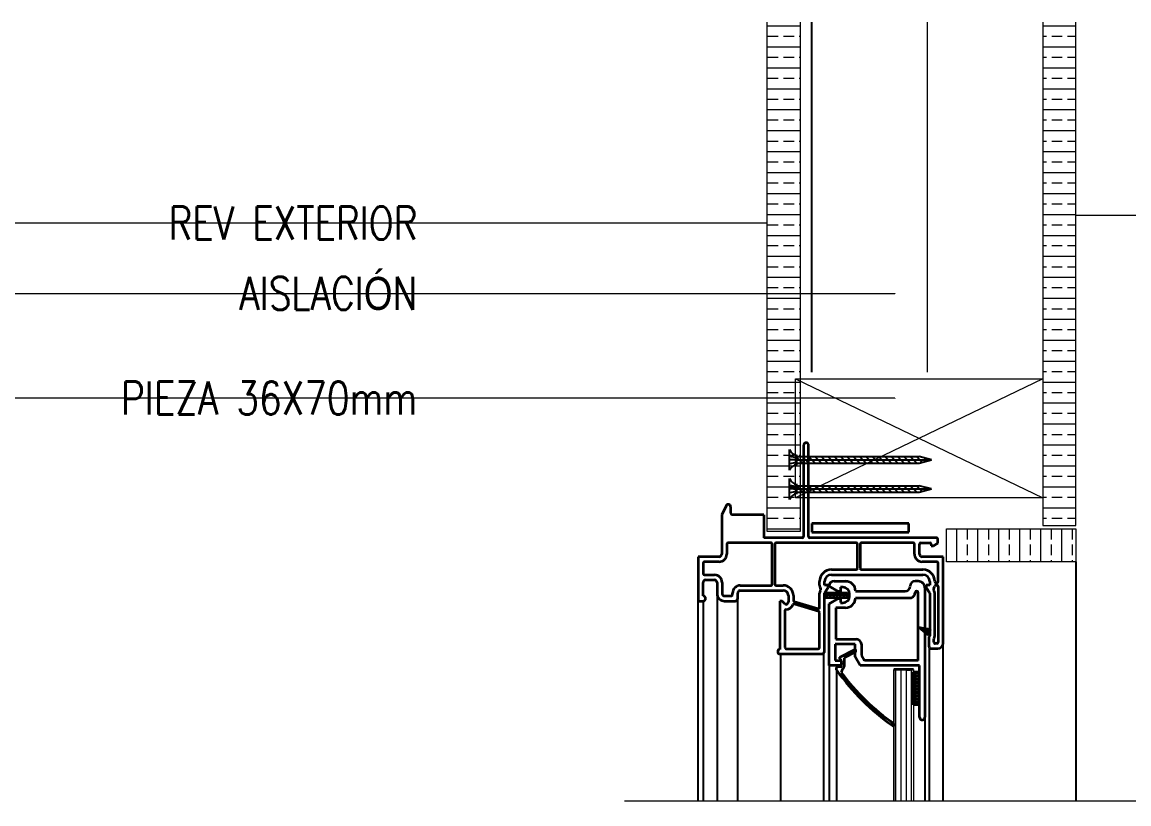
# Model space of a CAD drawing. Header units: metres. Extents: x -2 to 690, y -116 to 73.
# Drawn here: x 150.4657 to 150.8011, y 29.0961 to 29.333 of the extents above; entities that cross this region are included whole.
import ezdxf

# ---------------------------------------------------------------- set-up
doc = ezdxf.new("R2010")
doc.units = ezdxf.units.M
doc.header["$LTSCALE"] = 5
doc.header["$MEASUREMENT"] = 0
doc.layers.get('0').update_dxf_attribs({"color": 30})
for name, color, linetype, lineweight in [('A-ANNO-SYMB', 3, 'Continuous', 18), ('A-ANNO-TEXT', 3, 'Continuous', 18), ('A-DETL-PATT', 8, 'Continuous', 18), ('A-ELEV-IDEN', 3, 'Continuous', 18), ('A-ELEV-MBE1', 7, 'Continuous', 35), ('A-ELEV-MBE2', 4, 'Continuous', 25), ('A-WALL-PATT', 8, 'Continuous', 18), ('A-WALL-STUD', 3, 'Continuous', 18)]:
    doc.layers.add(name, color=color, linetype=linetype, lineweight=lineweight)
doc.styles.add('E-ROMANS', font='romans.shx', dxfattribs={"width": 0.8})
doc.dimstyles.new('E-0100_TICK_12', dxfattribs={"dimscale": 0.001, "dimtxt": 120, "dimasz": 120, "dimexe": 60, "dimexo": 40, "dimgap": 60, "dimtad": 0, "dimzin": 0, "dimdsep": 46, "dimtxsty": 'E-ROMANS', "dimblk": 'OBLIQUE', "dimcen": 60, "dimclrd": 256, "dimclre": 256, "dimclrt": 256, "dimadec": 0, "dimazin": 0, "dimtfac": 1, "dimtmove": 1, "dimatfit": 3, "dimldrblk": 'OPEN90', "dimfxl": 1, "dimtfill": 1, "dimtolj": 1, "dimtzin": 0, "dimlwd": -1, "dimarcsym": 0})

# ---------------------------------------------------------------- blocks, each defined once
blk = doc.blocks.new('_Oblique')
at = {"color": 0, "linetype": 'ByBlock', "lineweight": -2}
blk.add_line((-0.5, -0.5), (0.5, 0.5), dxfattribs=at)

msp = doc.modelspace()

# ---------------------------------------------------------------- hatches: boundary and pattern name
at = {"layer": 'A-DETL-PATT'}
h = msp.add_hatch(dxfattribs=at)
h.set_pattern_fill('BRASS', color=256, scale=0.001, style=0)
h.set_pattern_definition([(0, (-420.2177688367776, 52.68084015339954), (0, -0.00635), []), (0, (-420.2177688367776, 52.67766515339954), (0, -0.00635), [0.003175, -0.0015875])])
h.paths.add_polyline_path([(150.7014712179461, 29.17868404982107), (150.6914712179462, 29.17868404982106), (150.6914712179461, 29.33301017191908), (150.7014712179461, 29.33301017191908)])
h = msp.add_hatch(dxfattribs=at)
h.set_pattern_fill('BRASS', color=256, scale=0.001, style=0)
h.set_pattern_definition([(0, (-420.2221840538066, 52.68084015339954), (0, -0.00635), []), (0, (-420.2221840538066, 52.67766515339954), (0, -0.00635), [0.003175, -0.0015875])])
h.paths.add_polyline_path([(150.78506039334, 29.1804716976401), (150.77506039334, 29.1804716976401), (150.77506039334, 29.33301017191908), (150.7850603933401, 29.33301017191908)])
h = msp.add_hatch(dxfattribs=at)
h.set_pattern_fill('BRASS', color=256, scale=0.001, angle=90, style=0)
h.set_pattern_definition([(270, (0, 58.80217374183017), (-0.00635, -3.888253587292846e-19), []), (270, (-0.003175, 58.80217374183017), (-0.00635, -3.888253587292846e-19), [0.003175, -0.0015875])])
h.paths.add_polyline_path([(150.7458448495067, 29.1794716976401), (150.7458448495067, 29.1694716976401), (150.78506039334, 29.1694716976401), (150.78506039334, 29.1794716976401)])

# ---------------------------------------------------------------- linework, layer by layer
at = {"layer": 'A-ANNO-SYMB'}
for p, q in [((150.7014712179461, 29.17868404982106), (150.6914712179461, 29.17868404982106)), ((150.7298688139651, 29.13676878382728), (150.7298688139651, 29.09685932371838)), ((150.7298688139651, 29.09685932371838), (150.7298688139651, 29.13676878382728)), ((150.7298688139651, 29.13676878382728), (150.7358886013915, 29.13676878382728)), ((150.7304832739116, 29.09685932371838), (150.7304832739116, 29.13676878382728)), ((150.7320760093223, 29.09685932371838), (150.7320760093223, 29.13676878382728)), ((150.7336687447621, 29.09685932371838), (150.7336687447621, 29.13676878382728)), ((150.7352614801727, 29.09685932371838), (150.7352614801727, 29.13676878382728)), ((150.7358886013915, 29.13676878382728), (150.7358886013915, 29.09685932371838)), ((150.7358886013915, 29.13676878382728), (150.7358886013915, 29.09685932371838))]:
    msp.add_line(p, q, dxfattribs=at)
for points in [[(150.6914712179461, 29.17868404982106), (150.6914712179461, 29.33301017191908)], [(150.7014712179461, 29.33301017191908), (150.7014712179461, 29.17868404982106)], [(150.77506039334, 29.33301017191908), (150.77506039334, 29.1804716976401)], [(150.78506039334, 29.1804716976401), (150.78506039334, 29.33301017191908)], [(150.77506039334, 29.1804716976401), (150.78506039334, 29.1804716976401)]]:
    msp.add_lwpolyline(points, dxfattribs=at)
msp.add_lwpolyline([(150.7458448495067, 29.1794716976401), (150.78506039334, 29.1794716976401), (150.78506039334, 29.1694716976401), (150.7458448495067, 29.1694716976401)], close=True, dxfattribs=at)
at = {"layer": 'A-ELEV-IDEN'}
msp.add_line((150.8169346238805, 29.09685932371838), (150.648236628805, 29.09685932371838), dxfattribs=at)
at = {"layer": 'A-ELEV-MBE1'}
for p, q in [((150.7025099882682, 29.20475472450824), (150.7025099882682, 29.17712834982274)), ((150.7040447868874, 29.17712834982274), (150.7040447868874, 29.20475472450824)), ((150.6790243965419, 29.18644886976933), (150.677697411005, 29.1837096437175)), ((150.6804136023182, 29.18613010477605), (150.6804136023182, 29.18420249676389)), ((150.677697411005, 29.18370964371754), (150.677697411005, 29.17407297011572)), ((150.6904324476239, 29.1837096333198), (150.6809064657623, 29.1837096333198)), ((150.7050603933401, 29.18109591286964), (150.7050603933401, 29.17847466279534)), ((150.7344548906201, 29.18109591286964), (150.7050603933401, 29.18109591286964)), ((150.7344548906201, 29.17847466279534), (150.7344548906201, 29.18109591286964)), ((150.7021262886353, 29.17674465017524), (150.6904324476239, 29.17674465017524)), ((150.7427984513576, 29.17674465017524), (150.7044284865203, 29.17674465017524)), ((150.7050603933401, 29.17847466279534), (150.7344548906201, 29.17847466279534)), ((150.7431821510197, 29.1750825199332), (150.7431821510197, 29.17636095052774)), ((150.677697411005, 29.17482615193046), (150.677697411005, 29.17175655474319)), ((150.679232209595, 29.17482615193046), (150.679232209595, 29.17175655474319)), ((150.6926616973012, 29.17520985157796), (150.6796159092571, 29.17520985157796)), ((150.6930453969632, 29.16267566306385), (150.6930453969632, 29.17482615193046)), ((150.6938127962582, 29.17482615193046), (150.6938127962582, 29.16267566306385)), ((150.7184974736244, 29.17520985157796), (150.6941964958912, 29.17520985157796)), ((150.7188811732865, 29.167459118681), (150.7188811732865, 29.17482615193046)), ((150.7196485725815, 29.17482615193046), (150.7196485725815, 29.167459118681)), ((150.7357639578056, 29.17520985157796), (150.7200322722144, 29.17520985157796)), ((150.7361476574676, 29.17175655474319), (150.7361476574676, 29.17482615193046)), ((150.7376824560576, 29.17175655474319), (150.7376824560576, 29.17482615193046)), ((150.7380661557197, 29.17520985157796), (150.74082879317, 29.17520985157796)), ((150.7412124928321, 29.17482615193046), (150.7412124928321, 29.17431455240046)), ((150.7412124928321, 29.17431455240046), (150.74185199223, 29.17431455240046)), ((150.74185199223, 29.17431455240046), (150.7431821510197, 29.1750825199332)), ((150.670535017585, 29.17098915544819), (150.670535017585, 29.1575596677493)), ((150.67693001171, 29.17098915544819), (150.670535017585, 29.17098915544819)), ((150.672069816175, 29.16907065720341), (150.672069816175, 29.16587316013363)), ((150.67693001171, 29.16945435685091), (150.672453515808, 29.16945435685091)), ((150.7448448495067, 29.17098915544819), (150.7384498553526, 29.17098915544819)), ((150.7429263512547, 29.16945435685091), (150.7384498553526, 29.16945435685091)), ((150.7433100508876, 29.16349422231622), (150.7433100508876, 29.16907065720341)), ((150.7448448495067, 29.14482083942028), (150.7448448495067, 29.17098915544819)), ((150.672453515808, 29.16548946048613), (150.6755231130171, 29.16548946048613)), ((150.7109513805424, 29.1670754190335), (150.7184974736244, 29.1670754190335)), ((150.7109513805424, 29.16554062043622), (150.7387056551176, 29.16554062043622)), ((150.7200322722144, 29.1670754190335), (150.7387056551176, 29.1670754190335)), ((150.672069816175, 29.15909446634658), (150.672069816175, 29.16318726259385)), ((150.67283721547, 29.16395466188886), (150.6755231130171, 29.16395466188886)), ((150.6762905123121, 29.16318726259385), (150.6762905123121, 29.15986186564158)), ((150.6778253109021, 29.16318726259385), (150.6778253109021, 29.15986186564158)), ((150.6833250058641, 29.16229196341635), (150.6926616973012, 29.16229196341635)), ((150.6941964958912, 29.16229196341635), (150.6963707939082, 29.16229196341635)), ((150.7073701838324, 29.16234312336644), (150.7073701838324, 29.16349422231622)), ((150.7089049824224, 29.16234312336644), (150.7089049824224, 29.16349422231622)), ((150.7099281814824, 29.16234312336644), (150.7089049824224, 29.16234312336644)), ((150.7099281814824, 29.16170362395394), (150.7099281814824, 29.16234312336644)), ((150.7130296745397, 29.16049684590587), (150.710228991689, 29.16211382090012)), ((150.7117554861995, 29.16355489791647), (150.7159638091341, 29.16355489791647)), ((150.7122651615298, 29.16355489791647), (150.715247454407, 29.16355489791647)), ((150.7372833980714, 29.16355489791647), (150.7363122057229, 29.16355489791647)), ((150.7397288541776, 29.16234312336644), (150.7397288541776, 29.16170362395394)), ((150.7407520532376, 29.16234312336644), (150.7397288541776, 29.16234312336644)), ((150.7407520532376, 29.16349422231622), (150.7407520532376, 29.16234312336644)), ((150.7426317899605, 29.16234312336644), (150.7429263512547, 29.16234312336644)), ((150.7426705514897, 29.16311052266144), (150.7429263512547, 29.16311052266144)), ((150.7433100508876, 29.16195942371894), (150.7433100508876, 29.14507663918528)), ((150.6785927101971, 29.15909446634658), (150.6806391083171, 29.15909446634658)), ((150.6810228079791, 29.15947816599408), (150.6810228079791, 29.15998976552408)), ((150.6825576065691, 29.1583270670443), (150.6825576065691, 29.15998976552408)), ((150.6833250058641, 29.16075716481908), (150.6963707939082, 29.16075716481908)), ((150.6979055924982, 29.15922236622908), (150.6979055924982, 29.1573038679843)), ((150.6994403910882, 29.15922236622908), (150.6994403910882, 29.15783923229072)), ((150.7073701838324, 29.15564946886196), (150.7073701838324, 29.1599313911928)), ((150.7075758078369, 29.1606987904878), (150.7077295020224, 29.16096499661115)), ((150.7089049824224, 29.1599313911928), (150.7099281814824, 29.16170362395394)), ((150.7089049824224, 29.14233958169541), (150.7089049824224, 29.1599313911928)), ((150.7091147380358, 29.15958269482406), (150.7096113037785, 29.15929600244897)), ((150.7091149341083, 29.16006946624009), (150.7091149341083, 29.15856604283806)), ((150.7091149341083, 29.16006946624009), (150.7158412873339, 29.16006946624009)), ((150.7158412873339, 29.15856604283806), (150.7091149341083, 29.15856604283806)), ((150.7093404998538, 29.15856604283806), (150.7096115361726, 29.1587225257307)), ((150.7096113038367, 29.15872261780067), (150.7098824996153, 29.15856604283806)), ((150.7096114997346, 29.15929615771791), (150.7096114997346, 29.15872277296046)), ((150.7096115362308, 29.159295910379), (150.7101081019734, 29.15958260275409)), ((150.710107869492, 29.15958269472219), (150.7106044352347, 29.15929600234711)), ((150.7101080653899, 29.16006946624009), (150.7101080653899, 29.15958285009299)), ((150.7103336311354, 29.15856604283806), (150.7106046676288, 29.15872252583256)), ((150.7106044352929, 29.1587226176988), (150.710875630926, 29.15856604283806)), ((150.7106046310161, 29.15929615771791), (150.7106046310161, 29.15872277296046)), ((150.710604667687, 29.15929591048087), (150.7111012334587, 29.15958260285595)), ((150.7111010009482, 29.15958269462033), (150.71159756672, 29.15929600224525)), ((150.7111011966715, 29.16006946624009), (150.7111011966715, 29.15958285009299)), ((150.711326762417, 29.15856604283806), (150.711597799085, 29.15872252593443)), ((150.7115975667782, 29.15872261759694), (150.7118687622076, 29.15856604283806)), ((150.7115977622977, 29.15929615771791), (150.7115977622977, 29.15872277296046)), ((150.7115977991432, 29.15929591058273), (150.7120943649149, 29.15958260295782)), ((150.7120941324044, 29.15958269451847), (150.7125906981762, 29.15929600214338)), ((150.7120943279531, 29.16006946624009), (150.7120943279531, 29.15958285009299)), ((150.7123198936985, 29.15856604283806), (150.7125909305703, 29.15872252603629)), ((150.7125906982344, 29.15872261749508), (150.7128618934891, 29.15856604283806)), ((150.7125908936084, 29.15929615771791), (150.7125908936084, 29.15872277296046)), ((150.7125909306285, 29.15929591068459), (150.7130874963711, 29.15958260306695)), ((150.7136667687098, 29.16049684590587), (150.7130296745397, 29.16049684590587)), ((150.7130872638897, 29.1595826944166), (150.7135838296324, 29.15929600204152)), ((150.7130874592346, 29.16006946624009), (150.7130874592346, 29.15958285009299)), ((150.7133130250092, 29.15856604283806), (150.7135840620265, 29.15872252613815)), ((150.7135838296906, 29.15872261738594), (150.7138550247707, 29.15856604283806)), ((150.71358402489, 29.15929615771791), (150.71358402489, 29.15872277296046)), ((150.7135840620847, 29.15929591079373), (150.7140806278273, 29.15958260316882)), ((150.7136667687098, 29.16177103423877), (150.7136667687098, 29.16049684590587)), ((150.7144668886556, 29.16177103423877), (150.7136667687098, 29.16177103423877)), ((150.7140803953459, 29.15958269431474), (150.7145769610886, 29.15929600193238)), ((150.7140805905162, 29.16006946624009), (150.7140805905162, 29.15958285009299)), ((150.7143061562908, 29.15856604283806), (150.7145771934827, 29.15872252624729)), ((150.7145769611759, 29.15872261728407), (150.7148481560523, 29.15856604283806)), ((150.7145771561715, 29.15929615771791), (150.7145771561715, 29.15872277296046)), ((150.7145771935409, 29.1592959108956), (150.7150737593126, 29.15958260327068)), ((150.7150735268021, 29.1595826942056), (150.7155700925739, 29.15929600183052)), ((150.7150737217978, 29.16006946624009), (150.7150737217978, 29.15958285009299)), ((150.7152992875724, 29.15856604283806), (150.7155703249389, 29.15872252634916)), ((150.7155700926321, 29.15872261718221), (150.7158412873339, 29.15856604283806)), ((150.7155702874531, 29.15929615771791), (150.7155702874531, 29.15872277296046)), ((150.7155703249971, 29.15929591099746), (150.7158451595694, 29.15945458680551)), ((150.7158412873339, 29.16006946624009), (150.7158412873339, 29.15856604283806)), ((150.7164734844643, 29.15906413649543), (150.7164734844643, 29.15976443843727)), ((150.7182573481348, 29.1605450042033), (150.7333023119952, 29.1605450042033)), ((150.7182573481348, 29.15853840839452), (150.7348072588445, 29.15853840839452)), ((150.7363122057229, 29.16005940801449), (150.7363122057229, 29.16004335525111)), ((150.7372833980714, 29.13957607800592), (150.7372833980714, 29.16005940801449)), ((150.7393220994215, 29.16151619657365), (150.7393220994215, 29.12234493814947)), ((150.7397288541776, 29.16170362395394), (150.7407520532376, 29.1599313911928)), ((150.7407520532376, 29.1599313911928), (150.7407520532376, 29.14697319328014)), ((150.742081227823, 29.1606987904878), (150.7419275336376, 29.16096499661115)), ((150.7422868518276, 29.14699513743006), (150.7422868518276, 29.1599313911928)), ((150.670535017585, 29.1575596677493), (150.672069816175, 29.1575596677493)), ((150.6785927101971, 29.1575596677493), (150.6817902072741, 29.1575596677493)), ((150.6953475948482, 29.1575596677493), (150.6953475948482, 29.14285118122541)), ((150.6959870942462, 29.1575596677493), (150.6953475948482, 29.1575596677493)), ((150.696897910291, 29.1566488517118), (150.6959870942462, 29.1575596677493)), ((150.6997119078239, 29.1574722984941), (150.706874301273, 29.15528253506534)), ((150.7070986670967, 29.15441147642457), (150.6997393954896, 29.15666143155875)), ((150.7102264602088, 29.15671329246732), (150.7130296745397, 29.15833172902683)), ((150.7102264602088, 29.13807113114934), (150.7102264602088, 29.15671329246732)), ((150.715247454407, 29.15552851468135), (150.7122651615298, 29.15552851468135)), ((150.7122651615298, 29.15552851468135), (150.7122651615298, 29.14597109884824)), ((150.7130296745397, 29.15833172902683), (150.7136667687098, 29.15833172902683)), ((150.7136667687098, 29.15833172902683), (150.7136667687098, 29.15710770558406)), ((150.7137169336144, 29.15705754068665), (150.7144668886556, 29.15705754068665)), ((150.6968823934382, 29.15462101741184), (150.6968823934382, 29.14349068063791)), ((150.7073701838324, 29.14349068063791), (150.7073701838324, 29.15404454262796)), ((150.7122651615298, 29.14597109884824), (150.7185397866358, 29.14597109884824)), ((150.7404962534726, 29.14661143778256), (150.7404962534726, 29.14392554024278)), ((150.7420310520626, 29.14507663918528), (150.7420310520626, 29.1460380223424)), ((150.6947080954212, 29.14246748157791), (150.6947080954212, 29.14195588204791)), ((150.6953475948482, 29.14285118122541), (150.6950917950832, 29.14285118122541)), ((150.6972660930712, 29.14310698099041), (150.7069864841703, 29.14310698099041)), ((150.7181575301454, 29.14444207284294), (150.712137742719, 29.14444207284294)), ((150.712137742719, 29.14444207284294), (150.712137742719, 29.13949773183311)), ((150.713512782904, 29.14050852878325), (150.7178485656275, 29.14276633672751)), ((150.7182016697713, 29.14208825296999), (150.7148004261778, 29.14031709529707)), ((150.7181575301454, 29.14061950782969), (150.7181575301454, 29.14444207284294)), ((150.7200688126556, 29.14444207284294), (150.7200688126556, 29.14113163443006)), ((150.7412636527676, 29.1431581409405), (150.7431821510197, 29.1431581409405)), ((150.7429263512547, 29.14469293953778), (150.7424147517247, 29.14469293953778)), ((150.6950917950832, 29.14157218239314), (150.7081375831274, 29.14157218239314)), ((150.712137742719, 29.13949773183311), (150.713478323503, 29.13949773183311)), ((150.7135276413989, 29.14004379904407), (150.713512782904, 29.14050852878325)), ((150.7140396955308, 29.13958754108069), (150.7135276413989, 29.14004379904407)), ((150.7140496314039, 29.1376762843928), (150.7140396955308, 29.13958754108069)), ((150.7148004261778, 29.14031709529707), (150.7148141340819, 29.1376802587464)), ((150.7196288360808, 29.13807113114934), (150.7181575301454, 29.14061950782969)), ((150.7200688126556, 29.14113163443006), (150.720966913557, 29.13957607800592)), ((150.7372833980714, 29.13957607800592), (150.720966913557, 29.13957607800592)), ((150.713478323503, 29.13807113114934), (150.7102264602088, 29.13807113114934)), ((150.7127292113089, 29.13766860768999), (150.7140681710677, 29.13767556842402)), ((150.7376656545909, 29.13807113114934), (150.7196288360808, 29.13807113114934)), ((150.7358886013915, 29.13676878382728), (150.7298688139651, 29.13676878382728)), ((150.7335057688703, 29.13676878382728), (150.7348506171199, 29.13676878382728)), ((150.7358886013915, 29.13611276796189), (150.7373920248008, 29.13611276796189)), ((150.7358886013915, 29.12607978891799), (150.7358886013915, 29.13611276796189)), ((150.7358886013915, 29.13534520242581), (150.7363752175531, 29.13534520242581)), ((150.7363753734332, 29.13534500742287), (150.7366620658083, 29.13584157318735)), ((150.7366621567578, 29.13484867416162), (150.7363754643827, 29.1353452399261)), ((150.7366621566414, 29.13584180562509), (150.7365034808406, 29.13611664019016)), ((150.7366619099282, 29.13584176807388), (150.7372352946784, 29.13584176807388)), ((150.7372354504421, 29.13584157324556), (150.7373920248008, 29.13611276796189)), ((150.7372354503547, 29.13484844178209), (150.7373920248008, 29.13511963667304)), ((150.7373920248008, 29.13557076818586), (150.7372355413042, 29.13584180556689)), ((150.7373920248008, 29.13611276796189), (150.7373920248008, 29.12607978891799)), ((150.7376656545909, 29.12234493814947), (150.7376656545909, 29.13807113114934)), ((150.7358886013915, 29.13435207114424), (150.7363752175531, 29.13435207114424)), ((150.7358886013915, 29.13335893985539), (150.7363752175531, 29.13335893985539)), ((150.7358886013915, 29.13236580857381), (150.7363752175531, 29.13236580857381)), ((150.7363753733168, 29.1343518759594), (150.7366620656919, 29.13484844172388)), ((150.7363753732295, 29.13335874449593), (150.7366620656046, 29.13385531025313)), ((150.7363753731131, 29.13236561303245), (150.7366620654882, 29.13286217878965)), ((150.7363753730258, 29.13137248156898), (150.7366620654008, 29.13186904732618)), ((150.7366621568451, 29.13385554269815), (150.73637546447, 29.13435210845535)), ((150.7366621569615, 29.13286241123467), (150.7363754645864, 29.13335897699188)), ((150.7366621570488, 29.1318692797712), (150.7363754646737, 29.1323658455284)), ((150.7366619099282, 29.13484863678503), (150.7372352946784, 29.13484863678503)), ((150.7366619099282, 29.13385550549618), (150.7372352946784, 29.13385550549618)), ((150.7366619099282, 29.1328623742146), (150.7372352946784, 29.1328623742146)), ((150.7366619099282, 29.13186924292575), (150.7372352946784, 29.13186924292575)), ((150.7372354502383, 29.13385531031861), (150.7373920248008, 29.13412650538419)), ((150.737235450151, 29.13286217885514), (150.7373920248008, 29.13313337410262)), ((150.7372354500346, 29.13186904739166), (150.7373920248008, 29.13214024281377)), ((150.7373920248008, 29.13457763689701), (150.7372355413915, 29.13484867410341)), ((150.7373920248008, 29.13358450561543), (150.7372355415079, 29.13385554263994)), ((150.7373920248008, 29.13259137432658), (150.7372355415953, 29.13286241117646)), ((150.7373920248008, 29.13159824303773), (150.7372355417117, 29.13186927971299)), ((150.7358886013915, 29.13137267728496), (150.7363752175531, 29.13137267728496)), ((150.7358886013915, 29.13037954599611), (150.7363752175531, 29.13037954599611)), ((150.7358886013915, 29.12938641471453), (150.7363752175531, 29.12938641471453)), ((150.7358886013915, 29.12839328342568), (150.7363752175531, 29.12839328342568)), ((150.7363753729094, 29.1303793501055), (150.7366620652844, 29.13087591586271)), ((150.736375372822, 29.12938621864203), (150.7366620651971, 29.12988278439923)), ((150.7363753727056, 29.12839308717856), (150.7366620650807, 29.12888965293576)), ((150.7366621571652, 29.13087614830772), (150.7363754647901, 29.13137271406493)), ((150.7366621572525, 29.12988301684425), (150.7363754648775, 29.13037958260145)), ((150.736662157369, 29.12888988538078), (150.7363754649939, 29.12938645113798)), ((150.7366621574563, 29.1278967539173), (150.7363754650812, 29.1283933196745)), ((150.7366619099282, 29.13087611164417), (150.7372352946784, 29.13087611164417)), ((150.7366619099282, 29.12988298035532), (150.7372352946784, 29.12988298035532)), ((150.7366619099282, 29.12888984907375), (150.7372352946784, 29.12888984907375)), ((150.7372354499473, 29.13087591592091), (150.7373920248008, 29.13114711153219)), ((150.7372354498309, 29.12988278445744), (150.7373920248008, 29.13015398024334)), ((150.7372354497436, 29.12888965299397), (150.7373920248008, 29.12916084895449)), ((150.7373920248008, 29.13060511175616), (150.737235541799, 29.13087614824952)), ((150.7373920248008, 29.12961198046731), (150.7372355419154, 29.12988301678604)), ((150.7373920248008, 29.12861884918573), (150.7372355420027, 29.12888988531529)), ((150.7358886013915, 29.12740015214411), (150.7363752175531, 29.12740015214411)), ((150.7358886013915, 29.12640702085526), (150.7363752175531, 29.12640702085526)), ((150.7373920248008, 29.12607978891799), (150.7358886013915, 29.12607978891799)), ((150.7363753726183, 29.12739995571508), (150.7366620649934, 29.12789652147228)), ((150.7363753725019, 29.12640682425161), (150.736662064877, 29.12690339000881)), ((150.7366621575727, 29.12690362245383), (150.7363754651976, 29.12740018821103)), ((150.7365621778242, 29.12608366114626), (150.7363754652849, 29.12640705674756)), ((150.7366619099282, 29.1278967177849), (150.7372352946784, 29.1278967177849)), ((150.7366619099282, 29.12690358649605), (150.7372352946784, 29.12690358649605)), ((150.7372354496271, 29.12789652153049), (150.7373920248008, 29.12816771767291)), ((150.7372354495398, 29.12690339006702), (150.7373920248008, 29.12717458638406)), ((150.7373920248008, 29.12762571789688), (150.7372355421191, 29.12789675385182)), ((150.7373920248008, 29.12663258660803), (150.7372355422064, 29.12690362238834)), ((150.7373355634279, 29.12608366114626), (150.7373920248008, 29.12618145510249))]:
    msp.add_line(p, q, dxfattribs=at)
msp.add_lwpolyline([(150.6904324476239, 29.1837096333198), (150.6904324476239, 29.17674465017524)], dxfattribs=at)
at = {"layer": 'A-ELEV-MBE1', "const_width": 0.0006019788145757545}
for points in [[(150.7372749815638, 29.14965913642562), (150.7410958528125, 29.14900510041514)], [(150.7372749815638, 29.14965913642562), (150.7402569349158, 29.14718228833215)], [(150.7410958528125, 29.14900510041514), (150.7402569349158, 29.14718228833215)]]:
    msp.add_lwpolyline(points, dxfattribs=at)
at = {"layer": 'A-ELEV-MBE1'}
for centre, radius, start, end in [((150.7032773875778, 29.20475472450824), 0.0007673993095522746, 0, 180), ((150.6796824277707, 29.18613010477605), 0.000731174547567133, 0, 154.153417972373), ((150.6809064657623, 29.18420249676389), 0.0004928634440826526, 180, 270), ((150.702126288628, 29.17712834981547), 0.0003836996402242221, 270.0000010864783, 1.086478293409936e-06), ((150.7044284865276, 29.17712834981547), 0.0003836996402242221, 179.9999989135217, 269.9999989135217), ((150.7427984513649, 29.17636095052046), 0.0003836996547761374, 1.086478293409936e-06, 90.00000108647829), ((150.6796159092498, 29.17482615192319), 0.0003836996547761374, 89.99999891352171, 179.9999989135217), ((150.6926616973085, 29.17482615192319), 0.0003836996547761374, 1.086478293409936e-06, 90.00000108647829), ((150.6941964958985, 29.17482615193774), 0.0003836996402242221, 90.00000108647829, 180.0000010864782), ((150.7184974736317, 29.17482615192319), 0.0003836996547761374, 1.086478293409936e-06, 90.00000108647829), ((150.7200322722217, 29.17482615193774), 0.0003836996402242221, 90.00000108647829, 180.0000010864782), ((150.7357639578128, 29.17482615192319), 0.0003836996547761374, 1.086478293409936e-06, 90.00000108647829), ((150.7380661557124, 29.17482615192319), 0.0003836996547761374, 89.99999891352171, 179.9999989135217), ((150.7408287931773, 29.17482615192319), 0.0003836996547761374, 1.086478293409936e-06, 90.00000108647829), ((150.6724535158152, 29.16907065721069), 0.0003836996402242221, 90.00000108647829, 180.0000010864782), ((150.67693001171, 29.17175655474319), 0.0007673992950003594, 270, 0), ((150.6769300117064, 29.17175655473955), 0.002302197888639057, 270.0000000905414, 9.054148622815824e-08), ((150.7384498553563, 29.17175655473955), 0.002302197888639057, 179.9999999094585, 269.9999999094585), ((150.7384498553526, 29.17175655474319), 0.0007673992950003594, 180, 270), ((150.7429263512474, 29.16907065721069), 0.0003836996402242221, 359.9999989135217, 89.99999891352171), ((150.6724535158152, 29.16587316012636), 0.0003836996402242221, 179.9999989135217, 269.9999989135217), ((150.6755231130134, 29.16318726259749), 0.002302197888639057, 359.9999999094585, 89.99999990945851), ((150.710951380546, 29.16349422231986), 0.003581196713639656, 90.0000000582071, 180.0000000582071), ((150.7109513805424, 29.16349422231622), 0.002046398120000958, 90, 180), ((150.7184974736317, 29.16745911868827), 0.0003836996547761374, 269.9999989135217, 359.9999989135217), ((150.7200322722217, 29.16745911867372), 0.0003836996402242221, 179.9999989135217, 269.9999989135217), ((150.738705655114, 29.16349422231986), 0.003581196713639656, 359.9999999417929, 89.9999999417929), ((150.7387056551176, 29.16349422231622), 0.002046398120000958, 0, 90), ((150.67283721547, 29.16318726259385), 0.0007673992950003594, 90, 180), ((150.6755231130171, 29.16318726259385), 0.0007673992950003594, 0, 90), ((150.6833250058678, 29.15998976552772), 0.002302197888639057, 90.0000000905415, 180.0000000905414), ((150.6926616973085, 29.16267566307113), 0.0003836996547761374, 269.9999989135217, 359.9999989135217), ((150.6941964958985, 29.16267566305658), 0.0003836996402242221, 179.9999989135217, 269.9999989135217), ((150.6963707939046, 29.15922236623272), 0.003069597183639416, 359.9999999320939, 89.99999993209389), ((150.7089049824269, 29.16234312336735), 0.001534798594475362, 180.0000000334221, 218.1947372572675), ((150.711755486203, 29.16202587191083), 0.001529026005627543, 90.00000013099853, 176.7025487619592), ((150.7152474544143, 29.16054500419603), 0.003009893720445689, 1.385024188251315e-07, 90.00000013850239), ((150.7333023119915, 29.16204995105625), 0.001504946852946887, 270.0000001385024, 1.385024188251315e-07), ((150.7333023119915, 29.16204995105625), 0.001504946852946887, 270.0000001385024, 1.385024188251315e-07), ((150.736312205712, 29.16204995104897), 0.001504946867498802, 89.99999958448623, 179.9999995844862), ((150.737283398075, 29.16151619657001), 0.002038701346464222, 1.022402279019548e-07, 90.00000010224025), ((150.7407520532251, 29.16234312336872), 0.001534798601716483, 321.8052628893495, 348.4630410802384), ((150.7426317899479, 29.16195942370712), 0.0003836996593289401, 89.99999811298515, 168.4630390814099), ((150.742670551486, 29.16349422231986), 0.0003836996584141161, 180.0000005432424, 270.0000005432424), ((150.7429263512438, 29.16349422230531), 0.000383699643862201, 270.0000016297207, 1.629720697002898e-06), ((150.7429263512474, 29.16195942372622), 0.0003836996402242221, 359.9999989135217, 89.99999891352171), ((150.672069816175, 29.15832706704794), 0.0007673992986383382, 270, 90), ((150.6785927102007, 29.15986186563794), 0.002302197888639057, 179.9999999094585, 269.9999999094585), ((150.6785927101971, 29.15986186564158), 0.0007673992950003594, 180, 270), ((150.6806391083244, 29.15947816600135), 0.0003836996547761374, 269.9999989135217, 359.9999989135217), ((150.6833250058641, 29.15998976552408), 0.0007673992950003594, 90, 180), ((150.6963707939082, 29.15922236622908), 0.001534798590000719, 0, 90), ((150.7089049824141, 29.15993139122407), 0.001534798581621615, 150.0000011686047, 180.0000011684411), ((150.7073972083848, 29.16115684644263), 0.000383699647442178, 329.9999986684624, 38.19473589132092), ((150.7144668886592, 29.15976443843363), 0.002006595805141842, 1.038751856748517e-07, 90.00000010387517), ((150.7144668886556, 29.15906413649543), 0.002006595808779821, 270, 0), ((150.7152474544143, 29.1585384084018), 0.003009893720445689, 269.9999998614975, 359.9999998614976), ((150.7348072588554, 29.16004335526202), 0.001504946867498802, 269.9999995844862, 359.9999995844863), ((150.7348072588554, 29.16004335526202), 0.001504946867498802, 269.9999995844862, 359.9999995844863), ((150.7367978018972, 29.16005940801449), 0.0004855961742578074, 0, 180), ((150.7422598272753, 29.16115684644263), 0.0003836996474466073, 141.805264108956, 210.0000013309087), ((150.740752053246, 29.15993139122407), 0.001534798581609209, 359.9999988314221, 29.99999883150978), ((150.6817902072741, 29.1583270670443), 0.0007673992950003594, 270, 0), ((150.6971692269084, 29.15692016833134), 0.0003836996415572904, 225.000000227321, 268.0802146168135), ((150.6971381931993, 29.15730386798885), 0.0007673992990299904, 271.3574613291458, 359.9999996578248), ((150.6971381932003, 29.1573038679635), 0.002302197872125369, 272.7294030371847, 337.9260054262306), ((150.6996272125562, 29.15629449774395), 0.0003836996677051753, 72.99999884567664, 157.9260038718794), ((150.6998240907392, 29.15783923229685), 0.0003836996508237434, 180.0000009140651, 253.0000009141972), ((150.7069864841894, 29.15564946885945), 0.0003836996429717667, 253.0000003673778, 3.671099008872496e-07), ((150.6972660930901, 29.15462101740343), 0.0003836996518207017, 92.72940138746465, 179.9999987506578), ((150.7069864841816, 29.15404454262182), 0.0003836996508255198, 9.14332221608658e-07, 73.0000009140201), ((150.718539786643, 29.14444207283566), 0.001529026012576651, 2.726471215145337e-07, 90.0000002726471), ((150.7408799531206, 29.1466114377829), 0.0003836996479693217, 109.4712206839954, 180.0000000496024), ((150.7424147517297, 29.14603802232432), 0.000383699666967561, 150.0735624257351, 179.9999972936173), ((150.7424147517174, 29.14507663919256), 0.0003836996547761374, 180.0000010864782, 270.0000010864783), ((150.7407520532433, 29.14699513740823), 0.001534798584383473, 330.0735659484961, 8.150557617810778e-07), ((150.7429263512474, 29.145076639178), 0.0003836996402242221, 270.0000010864783, 1.086478293409936e-06), ((150.695091795076, 29.14246748157064), 0.0003836996547761374, 89.99999891352171, 179.9999989135217), ((150.6950917950796, 29.14195588205155), 0.0003836996584141161, 180.0000005432424, 270.0000005432424), ((150.6972660930785, 29.14349068063064), 0.0003836996402242221, 179.9999989135217, 269.9999989135217), ((150.7069864841776, 29.14349068064519), 0.0003836996547761374, 269.9999989135217, 359.9999989135217), ((150.7081375831237, 29.14233958169178), 0.0007673992986383382, 270.0000002716179, 2.71617944908487e-07), ((150.7180251176994, 29.14242729484875), 0.0003822564972071671, 297.5077167115007, 117.5077167119782), ((150.7412636527713, 29.14392554023914), 0.0007673992986383382, 179.9999997283821, 269.999999728382), ((150.7431821510233, 29.14482083942392), 0.001662698483414715, 269.9999998746359, 359.9999998746359), ((150.713478323503, 29.13878443149122), 0.0007133003418857697, 270, 90), ((150.7131064465957, 29.13703200146449), 0.0007399824082129876, 120.5251063996582, 223.4686854237808), ((150.7713337649884, 29.17904451635275), 0.07253506658192721, 215.8893071216183, 234.753377305277), ((150.7154374135208, 29.13588059265999), 0.001504946854786003, 127.698278826056, 180.8492948759045), ((150.7713511369478, 29.17905944321467), 0.07185558241816832, 216.9574677517865, 234.7314790064178), ((150.714049631409, 29.13767628440906), 0.0007645130034333832, 307.6982773295802, 0.2978546839471979), ((150.7384938770062, 29.12234493814947), 0.0008282224152935669, 180, 0), ((150.7296595269205, 29.12010503691966), 0.0003511542733453608, 231.3687090507593, 54.97488282873321)]:
    msp.add_arc(centre, radius, start, end, dxfattribs=at)
msp.add_solid([(150.7372749815638, 29.14965913642562), (150.7410958528125, 29.14900510041514), (150.7402569349158, 29.14718228833215)], dxfattribs=at)
at = {"layer": 'A-ELEV-MBE2'}
for p, q in [((150.7050603933401, 29.22687752964854), (150.7050603933396, 29.33301017191907)), ((150.6982670889278, 29.197193207561), (150.6982670889278, 29.2034758225707)), ((150.7005028360668, 29.2003379960586), (150.6982670889278, 29.2003379960586)), ((150.7005028360668, 29.19880087565231), (150.7005028360668, 29.20186815447939)), ((150.7005028360668, 29.20133781295569), (150.7375217780004, 29.20133781295569)), ((150.7005028360668, 29.20104039049308), (150.7022120093911, 29.19933121717601)), ((150.7005028360668, 29.20033451506585), (150.7375217780004, 29.20033451506585)), ((150.7005028360668, 29.19933121717601), (150.7375217780004, 29.19933121717601)), ((150.702129036415, 29.20133781295569), (150.7041356322238, 29.19933121717601)), ((150.7040526592404, 29.20133781295569), (150.7060592550492, 29.19933121717601)), ((150.7059762820658, 29.20133781295569), (150.7079828778746, 29.19933121717601)), ((150.7078999048913, 29.20133781295569), (150.7099065007, 29.19933121717601)), ((150.7098235277167, 29.20133781295569), (150.7118301235255, 29.19933121717601)), ((150.7117471505421, 29.20133781295569), (150.7137537463509, 29.19933121717601)), ((150.7136707733675, 29.20133781295569), (150.7156773691763, 29.19933121717601)), ((150.7155943962002, 29.20133781295569), (150.7176009920017, 29.19933121717601)), ((150.7175180190256, 29.20133781295569), (150.7195246148344, 29.19933121717601)), ((150.719441641851, 29.20133781295569), (150.7214482376598, 29.19933121717601)), ((150.7213652646765, 29.20133781295569), (150.7233718604852, 29.19933121717601)), ((150.7232888875019, 29.20133781295569), (150.7252954833106, 29.19933121717601)), ((150.7252125103273, 29.20133781295569), (150.7272191061361, 29.19933121717601)), ((150.7271361331527, 29.20133781295569), (150.7291427289615, 29.19933121717601)), ((150.7290597559781, 29.20133781295569), (150.7310663517869, 29.19933121717601)), ((150.7309833788108, 29.20133781295569), (150.7329899746196, 29.19933121717601)), ((150.7329070016362, 29.20133781295569), (150.734913597445, 29.19933121717601)), ((150.7348306244616, 29.20133781295569), (150.7368372202704, 29.19933121717601)), ((150.7367542472871, 29.20133781295569), (150.7385009393997, 29.19959112087215)), ((150.7413016033401, 29.20033451506585), (150.7375217780004, 29.20133781295569)), ((150.7375217780004, 29.19933121717601), (150.7413016033401, 29.20033451506585)), ((150.7375217780004, 29.20033451506585), (150.7413016033401, 29.20033451506585)), ((150.7390956238828, 29.20092005919266), (150.7400210671344, 29.19999461594104)), ((150.6982670889278, 29.18838302836936), (150.6982670889278, 29.19466564337906)), ((150.7005028360668, 29.18999069646067), (150.7005028360668, 29.19305797525864)), ((150.7005028360668, 29.19252763376405), (150.7375217780004, 29.19252763376405)), ((150.7005028360668, 29.19223021130144), (150.7022120093911, 29.19052103795527)), ((150.702129036415, 29.19252763376405), (150.7041356322238, 29.19052103795527)), ((150.7040526592404, 29.19252763376405), (150.7060592550492, 29.19052103795527)), ((150.7059762820658, 29.19252763376405), (150.7079828778746, 29.19052103795527)), ((150.7078999048913, 29.19252763376405), (150.7099065007, 29.19052103795527)), ((150.7098235277167, 29.19252763376405), (150.7118301235255, 29.19052103795527)), ((150.7117471505421, 29.19252763376405), (150.7137537463509, 29.19052103795527)), ((150.7136707733675, 29.19252763376405), (150.7156773691763, 29.19052103795527)), ((150.7155943962002, 29.19252763376405), (150.7176009920017, 29.19052103795527)), ((150.7175180190256, 29.19252763376405), (150.7195246148344, 29.19052103795527)), ((150.719441641851, 29.19252763376405), (150.7214482376598, 29.19052103795527)), ((150.7213652646765, 29.19252763376405), (150.7233718604852, 29.19052103795527)), ((150.7232888875019, 29.19252763376405), (150.7252954833106, 29.19052103795527)), ((150.7252125103273, 29.19252763376405), (150.7272191061361, 29.19052103795527)), ((150.7271361331527, 29.19252763376405), (150.7291427289615, 29.19052103795527)), ((150.7290597559781, 29.19252763376405), (150.7310663517869, 29.19052103795527)), ((150.7309833788108, 29.19252763376405), (150.7329899746196, 29.19052103795527)), ((150.7329070016362, 29.19252763376405), (150.734913597445, 29.19052103795527)), ((150.7348306244616, 29.19252763376405), (150.7368372202704, 29.19052103795527)), ((150.7367542472871, 29.19252763376405), (150.7385009393997, 29.1907809416514)), ((150.7413016033401, 29.19152433587421), (150.7375217780004, 29.19252763376405)), ((150.7390956238828, 29.19210988000102), (150.7400210671344, 29.1911844367494)), ((150.7005028360668, 29.19152781686696), (150.6982670889278, 29.19152781686696)), ((150.6994975538996, 29.19152433587421), (150.7375217780004, 29.19152433587421)), ((150.7005028360668, 29.19052103795527), (150.7375217780004, 29.19052103795527)), ((150.7375217780004, 29.19052103795527), (150.7413016033401, 29.19152433587421)), ((150.7375217780004, 29.19152433587421), (150.7413016033401, 29.19152433587421)), ((150.6762905123121, 29.15986186564158), (150.6762905123121, 29.09685932371838)), ((150.670535017585, 29.09685932371838), (150.670535017585, 29.15753804906024)), ((150.672069816175, 29.1575596677493), (150.672069816175, 29.09685932371838)), ((150.6825745924377, 29.09685932371838), (150.6825745924377, 29.15812624673606)), ((150.7448448495067, 29.09685932371838), (150.7448448495067, 29.14515201038637)), ((150.7086603379227, 29.09685932371838), (150.7086603379227, 29.14217937604451)), ((150.7406903763419, 29.09685932371838), (150.7406903763419, 29.14330037608204)), ((150.6956174651802, 29.09685932371838), (150.6956174651802, 29.14146590332428)), ((150.7102264602088, 29.13807113114934), (150.7102264602088, 29.09685932371838)), ((150.7125694040094, 29.09685932371838), (150.7125694040094, 29.13657351896007)), ((150.7393220994215, 29.12234493814947), (150.7393220994215, 29.09685932371838))]:
    msp.add_line(p, q, dxfattribs=at)
msp.add_lwpolyline([(150.78506039334, 29.1694716976401), (150.78506039334, 29.09685932371838)], dxfattribs=at)
for centre, radius, start, end in [((150.7009822678334, 29.20462375739217), 0.002947872256980994, 202.9178748621189, 260.6400358631428), ((150.7026586966727, 29.21863333539993), 0.01765874507028423, 255.5998109815116, 262.9875746463818), ((150.7026586964473, 29.18204265670271), 0.01765874502832295, 97.01242463350748, 104.4001882983822), ((150.700982267807, 29.19604527272497), 0.002947872238337978, 99.35996367660188, 157.0821246774255), ((150.7009822678334, 29.19581357820053), 0.002947872256980994, 202.9178748621189, 260.6400358631428), ((150.7026586966727, 29.20982315620829), 0.01765874507028423, 255.5998109815116, 262.9875746463818), ((150.7026586966727, 29.17323247749652), 0.01765874507028412, 97.01242535361818, 104.4001890184885), ((150.700982267807, 29.18723509353333), 0.002947872238337978, 99.35996367660188, 157.0821246774255)]:
    msp.add_arc(centre, radius, start, end, dxfattribs=at)
at = {"layer": 'A-WALL-PATT', "ltscale": 0.075}
msp.add_line((150.74006039334, 29.22687752964857), (150.7400603933403, 29.33301017191907), dxfattribs=at)
at = {"layer": 'A-WALL-STUD'}
for p, q in [((150.77506039334, 29.22487752964857), (150.70006039334, 29.18887752964857)), ((150.70006039334, 29.22487752964857), (150.77506039334, 29.18887752964857))]:
    msp.add_line(p, q, dxfattribs=at)
msp.add_lwpolyline([(150.77506039334, 29.22487752964857), (150.77506039334, 29.18887752964857), (150.70006039334, 29.18887752964857), (150.70006039334, 29.22487752964857), (150.77506039334, 29.22487752964857)], dxfattribs=at)

# ---------------------------------------------------------------- texts
at = {"layer": 'A-ANNO-TEXT', "char_height": 0.01, "attachment_point": 6, "style": 'E-ROMANS'}
for s, insert in [('REV EXTERIOR', (150.5854681957416, 29.27212575164886)), ('AISLACI{\\fArial|b0|i0|c0|p34;Ó}N', (150.5854681957416, 29.25072543656579)), ('PIEZA 36X70mm', (150.5854681957416, 29.21905276005923))]:
    msp.add_mtext(s, dxfattribs=dict(at, insert=insert))

# ---------------------------------------------------------------- leaders
at = {"layer": 'A-ANNO-TEXT', "annotation_type": 0, "has_hookline": 1, "hookline_direction": 1, "horizontal_direction": (-1, 0, 0)}
msp.add_leader([(150.78506039334, 29.27447403959961), (150.8317804435823, 29.27447403959961), (150.8882550283887, 29.27447403959961)], dimstyle='E-0100_TICK_12', override={"dimasz": 0.05, "dimtad": 0, "dimldrblk": 'Open90'}, dxfattribs=at)
at = {"layer": 'A-ANNO-TEXT', "annotation_type": 0, "has_hookline": 1, "hookline_direction": 1}
for points in [[(150.6914712179461, 29.27209135474049), (150.641942780548, 29.27209135474049), (150.5957995281501, 29.27209135474049)], [(150.7301885236179, 29.25069103965741), (150.641942780548, 29.25069103965741), (150.5957995281501, 29.25069103965741)], [(150.7301885236179, 29.21901836315086), (150.641942780548, 29.21901836315086), (150.5957995281501, 29.21901836315086)], [(150.6704058099217, 28.91221478069788), (150.6290202947617, 28.92093577879609), (150.5957995281501, 28.92093577879609)]]:
    msp.add_leader(points, dimstyle='E-0100_TICK_12', override={"dimasz": 0.05, "dimtad": 0, "dimldrblk": 'Open90'}, dxfattribs=at)

doc.saveas('drawing.dxf')
